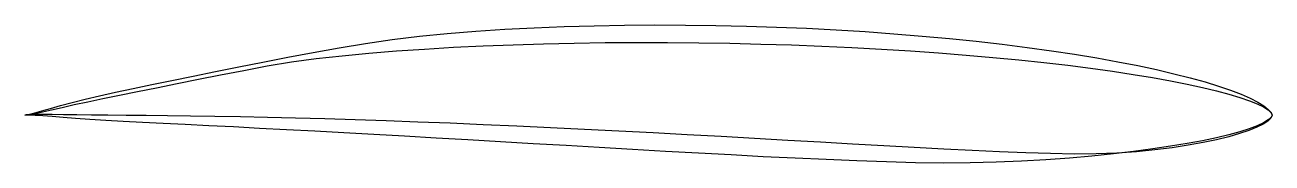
# Model space of a CAD drawing. Header units: metres. Extents: x 0 to 1, y 0.46 to 0.57.
import ezdxf

# ---------------------------------------------------------------- set-up
doc = ezdxf.new("R2010")
doc.units = ezdxf.units.M

msp = doc.modelspace()

# ---------------------------------------------------------------- linework, layer by layer
at = {"layer": '1'}
msp.add_lwpolyline([(0, 0.5), (0, 0.5), (0.00094, 0.50009), (0.00369, 0.50048), (0.00811, 0.50128), (0.01404, 0.50254), (0.0213, 0.5042), (0.0298, 0.50619), (0.03949, 0.5084), (0.05037, 0.51075), (0.06249, 0.51324), (0.0758, 0.51594), (0.09021, 0.51886), (0.10562, 0.52198), (0.12195, 0.5253), (0.13909, 0.52876), (0.15694, 0.53232), (0.17539, 0.53591), (0.19433, 0.53943), (0.21365, 0.54265), (0.23358, 0.54532), (0.25431, 0.54762), (0.27575, 0.54966), (0.29784, 0.55146), (0.32051, 0.55304), (0.3437, 0.5544), (0.36736, 0.55556), (0.3914, 0.55651), (0.41578, 0.55726), (0.44042, 0.55781), (0.46526, 0.55816), (0.49023, 0.55832), (0.51526, 0.55828), (0.5403, 0.55806), (0.56527, 0.55765), (0.5901, 0.55705), (0.61474, 0.55628), (0.6391, 0.55533), (0.66314, 0.55422), (0.68679, 0.55294), (0.70998, 0.5515), (0.73265, 0.54991), (0.75474, 0.54817), (0.7762, 0.5463), (0.79696, 0.5443), (0.81698, 0.54218), (0.83619, 0.53995), (0.85455, 0.53762), (0.87201, 0.5352), (0.88853, 0.5327), (0.90405, 0.53014), (0.91854, 0.52752), (0.93196, 0.52486), (0.94427, 0.52218), (0.95544, 0.51948), (0.96544, 0.51679), (0.97424, 0.51413), (0.9818, 0.51151), (0.98811, 0.50896), (0.99312, 0.50651), (0.99679, 0.50418), (0.99909, 0.50195), (1, 0.50005), (0.99919, 0.49823), (0.99675, 0.4961), (0.99301, 0.49382), (0.98797, 0.49148), (0.98165, 0.48909), (0.97408, 0.48667), (0.96529, 0.48425), (0.95533, 0.48184), (0.94422, 0.47947), (0.93199, 0.47716), (0.91869, 0.47493), (0.90436, 0.47279), (0.88903, 0.47076), (0.87275, 0.46887), (0.85556, 0.46713), (0.83753, 0.46556), (0.81869, 0.46419), (0.7991, 0.46304), (0.77881, 0.46216), (0.7579, 0.4616), (0.73633, 0.46149), (0.71398, 0.4618), (0.69084, 0.46241), (0.667, 0.46323), (0.64253, 0.46423), (0.61752, 0.46537), (0.59203, 0.46663), (0.56616, 0.46798), (0.53999, 0.46941), (0.51359, 0.47089), (0.48705, 0.4724), (0.46046, 0.47394), (0.4339, 0.47549), (0.40745, 0.47704), (0.3812, 0.47857), (0.35523, 0.48008), (0.32962, 0.48156), (0.30446, 0.48299), (0.27983, 0.48438), (0.2558, 0.48572), (0.23245, 0.48699), (0.20986, 0.48821), (0.18811, 0.48936), (0.16725, 0.49045), (0.14737, 0.49146), (0.12853, 0.49242), (0.1108, 0.49331), (0.09422, 0.49415), (0.07887, 0.49493), (0.0648, 0.49568), (0.05205, 0.49641), (0.04065, 0.49717), (0.03055, 0.49798), (0.02173, 0.49874), (0.01424, 0.49937), (0.00819, 0.49979), (0.00371, 0.5), (0.00094, 0.50003), (0, 0.5), (0.00092, 0.50015), (0.00361, 0.5007), (0.0079, 0.50177), (0.01359, 0.50335), (0.02054, 0.50537), (0.02863, 0.50771), (0.03784, 0.51022), (0.04823, 0.51281), (0.05986, 0.51548), (0.07272, 0.51831), (0.08672, 0.52132), (0.10181, 0.5245), (0.11791, 0.52786), (0.13494, 0.53136), (0.15282, 0.535), (0.17147, 0.53874), (0.1908, 0.54256), (0.21072, 0.5464), (0.23115, 0.55022), (0.25199, 0.55393), (0.27316, 0.55748), (0.29457, 0.56067), (0.31635, 0.5633), (0.33868, 0.56547), (0.36151, 0.56731), (0.38477, 0.56884), (0.40839, 0.57008), (0.43231, 0.57105), (0.45646, 0.57175), (0.48078, 0.57219), (0.50521, 0.57237), (0.52968, 0.5723), (0.55412, 0.57199), (0.57848, 0.57144), (0.60269, 0.57066), (0.62669, 0.56965), (0.65041, 0.56842), (0.6738, 0.56697), (0.69678, 0.56532), (0.71931, 0.56347), (0.74132, 0.56144), (0.76276, 0.55922), (0.78357, 0.55684), (0.8037, 0.5543), (0.82309, 0.55161), (0.8417, 0.5488), (0.85947, 0.54586), (0.87637, 0.54282), (0.89234, 0.53969), (0.90736, 0.53648), (0.92137, 0.53321), (0.93434, 0.52991), (0.94624, 0.52658), (0.95703, 0.52325), (0.96669, 0.51994), (0.97519, 0.51668), (0.9825, 0.51348), (0.98859, 0.51039), (0.99343, 0.50742), (0.99699, 0.50459), (0.99928, 0.50198), (0.99999, 0.49981), (0.99898, 0.49766), (0.99656, 0.49524), (0.9928, 0.49277), (0.98775, 0.49024), (0.98146, 0.48769), (0.97398, 0.48515), (0.96534, 0.48266), (0.95558, 0.48025), (0.94473, 0.47796), (0.93282, 0.47581), (0.9199, 0.47385), (0.90601, 0.4721), (0.89119, 0.47063), (0.87548, 0.46949), (0.85891, 0.46884), (0.84128, 0.46877), (0.82245, 0.4691), (0.80251, 0.46971), (0.78153, 0.47054), (0.75958, 0.47155), (0.73673, 0.4727), (0.71306, 0.47397), (0.68864, 0.47533), (0.66355, 0.47676), (0.63788, 0.47823), (0.6117, 0.47974), (0.5851, 0.48125), (0.55816, 0.48277), (0.53098, 0.48427), (0.50363, 0.48574), (0.47621, 0.48717), (0.4488, 0.48854), (0.4215, 0.48986), (0.39438, 0.49111), (0.36754, 0.49229), (0.34107, 0.49339), (0.31504, 0.4944), (0.28955, 0.49532), (0.26467, 0.49615), (0.24049, 0.49689), (0.21708, 0.49754), (0.19454, 0.4981), (0.17292, 0.49857), (0.1523, 0.49896), (0.13276, 0.49927), (0.11435, 0.4995), (0.09715, 0.49968), (0.08121, 0.4998), (0.06659, 0.49989), (0.05334, 0.49997), (0.0415, 0.50008), (0.03103, 0.50022), (0.02194, 0.50036), (0.01429, 0.50042), (0.00817, 0.50039), (0.00367, 0.50026), (0.00093, 0.50009), (0, 0.5)], dxfattribs=at)

doc.saveas('drawing.dxf')
